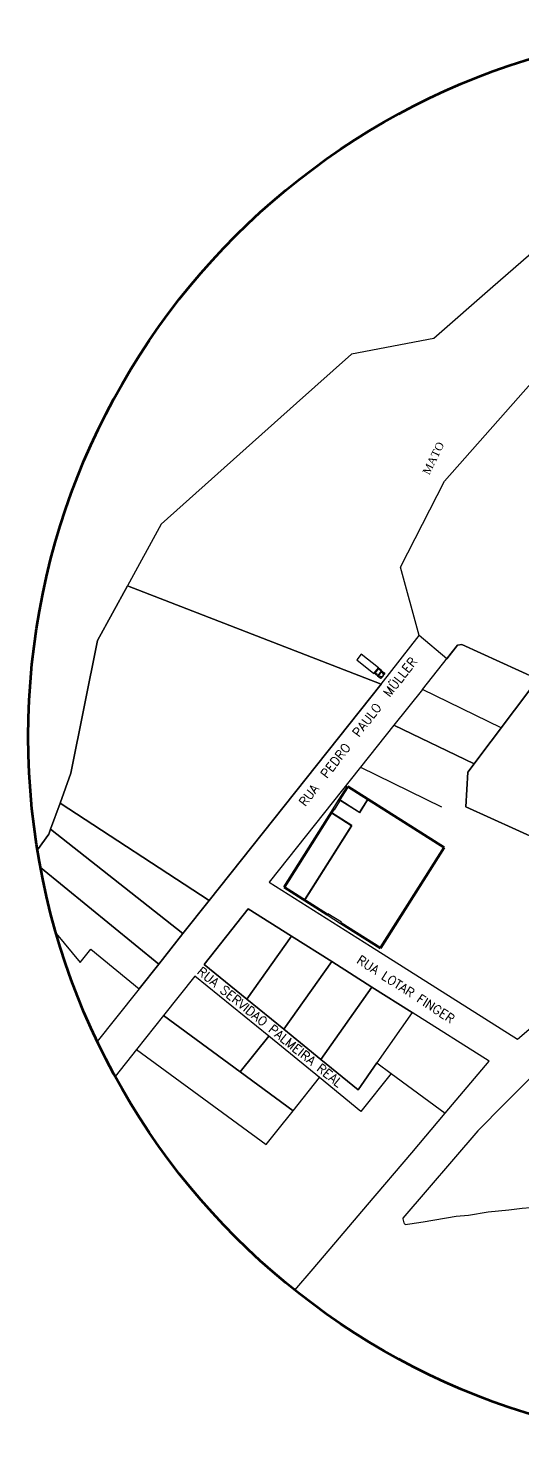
# Model space of a CAD drawing. Header units: metres. Extents: x 2113 to 5678, y -2764 to 956.
# Drawn here: x 5202.1 to 5368.2, y -24.1 to 451.8 of the extents above; entities that cross this region are included whole.
import ezdxf

# ---------------------------------------------------------------- set-up
doc = ezdxf.new("R2010")
doc.units = ezdxf.units.M
doc.header["$MEASUREMENT"] = 0
for name, color, linetype in [('ATUALIZADO', 4, 'Continuous'), ('Layout', 3, 'Continuous'), ('PAREDE', 7, 'Continuous'), ('TextoÁreas', 7, 'Continuous'), ('TXT_LOGRADOUROS_2000', 7, 'Continuous'), ('TXT_QUADRAFISCAL_5000', 7, 'Continuous')]:
    doc.layers.add(name, color=color, linetype=linetype)
doc.styles.add('ROMANS', font='romans.shx')
doc.styles.add('TimesNewRoman', font='times.ttf')

# ---------------------------------------------------------------- blocks, each defined once
blk = doc.blocks.new('CaminhaoBau_t')
for p, q in [((-2997, 1220), (-10363, 1220)), ((-10363, 1220), (-10363, -1218)), ((-2997, -1218), (-2997, 1220)), ((-2946, 914), (-2946, -914)), ((-2896, 1119), (-2896, 1017)), ((-1600, 1119), (-2896, 1119)), ((-2868, 889), (-2868, -876)), ((-1547, 1016), (-2845, 1016)), ((-2822, 821), (-2822, -808)), ((-2753, 958), (-2799, 958)), ((-2753, 866), (-2776, 866)), ((-2753, 958), (-2753, 866)), ((-1880, 965), (-2616, 965)), ((-2616, 864), (-2616, 965)), ((-1880, 864), (-2616, 864)), ((-1880, 864), (-1880, 965)), ((-1617, 1063), (-1829, 1016)), ((-1829, 864), (-1829, 965)), ((-1533, 965), (-1829, 965)), ((-1702, 864), (-1829, 864)), ((-1702, 864), (-1528, 941)), ((-1626, 864), (-1468, 931)), ((-1600, 1068), (-1600, 1119)), ((-1473, 1067), (-1583, 1067)), ((-1524, 1067), (-381, 1067)), ((-1524, 762), (-1524, -762)), ((-1270, 0), (-1524, 0)), ((-229, 559), (-1503, 1006)), ((-1428, 931), (-1301, 877)), ((-1270, -830), (-1270, 830)), ((-381, 1118), (-282, 1118)), ((-381, 1067), (-381, 1118)), ((-229, 559), (-229, 914)), ((-127, 406), (-229, 559)), ((-127, 406), (-127, -406)), ((-10363, -1218), (-2997, -1218)), ((-2896, -1116), (-2896, -1015)), ((-1600, -1116), (-2896, -1116)), ((-1547, -1016), (-2845, -1016)), ((-2753, -945), (-2799, -945)), ((-2753, -853), (-2776, -853)), ((-2753, -945), (-2753, -853)), ((-1880, -864), (-2616, -864)), ((-2616, -864), (-2616, -965)), ((-1880, -965), (-2616, -965)), ((-1880, -864), (-1880, -965)), ((-1829, -864), (-1829, -965)), ((-1702, -864), (-1829, -864)), ((-1533, -965), (-1829, -965)), ((-1617, -1063), (-1829, -1016)), ((-1702, -864), (-1528, -941)), ((-1626, -864), (-1468, -931)), ((-1600, -1066), (-1600, -1116)), ((-1473, -1067), (-1583, -1067)), ((-1524, -1067), (-381, -1067)), ((-229, -559), (-1503, -1006)), ((-1428, -931), (-1301, -877)), ((-381, -1067), (-381, -1118)), ((-381, -1118), (-282, -1118)), ((-127, -406), (-229, -559)), ((-229, -559), (-229, -914))]:
    blk.add_line(p, q)
for centre, radius, start, end in [((-2845, 914), 102, 90, 180), ((-2799, 889), 68.6, 90, 180), ((-2776, 821), 45.7, 90, 180), ((-1626, 762), 102, 0, 90), ((-1583, 914), 152, 90, 102.52881), ((-1547, 914), 102, 64.65382, 90), ((-1533, 952), 12.7, 293.96249, 90), ((-1448, 885), 50.8, 66.80141, 113.19859), ((-1321, 830), 50.8, 0, 66.80141), ((-381, 914), 152, 0, 90), ((-282, 914), 203, 9.89468, 90), ((-282, 914), 102, 9.89468, 80.89521), ((-5524, 0), 5423, 350.00897, 9.99103), ((-5524, 0), 5524, 350.10532, 9.89468), ((-2845, -914), 102, 180, 270), ((-2799, -876), 68.6, 180, 270), ((-2776, -808), 45.7, 180, 270), ((-1626, -762), 102, 270, 0), ((-1583, -914), 152, 257.47119, 270), ((-1547, -914), 102, 270, 295.34618), ((-1533, -952), 12.7, 270, 66.03751), ((-1448, -885), 50.8, 246.80141, 293.19859), ((-1321, -830), 50.8, 293.19859, 0), ((-381, -914), 152, 270, 0), ((-282, -914), 203, 270, 350.10532), ((-282, -914), 102, 279.10479, 350.10532)]:
    blk.add_arc(centre, radius, start, end)

msp = doc.modelspace()

# ---------------------------------------------------------------- linework, layer by layer
at = {"color": 1, "lineweight": 30, "flags": 128}
msp.add_lwpolyline([(5374.372, 178.79), (5349.109, 190.149), (5349.789, 201.895), (5373.343, 233.046), (5347.741, 244.794), (5346.336, 244.488), (5342.718, 239.94), (5333.478, 247.72), (5327.187, 270.7), (5341.998, 299.6), (5387.179, 350.763)], dxfattribs=at)
at = {"layer": 'ATUALIZADO'}
for p, q in [((5349.789, 201.895), (5349.109, 190.149)), ((5349.109, 190.149), (5374.372, 178.79))]:
    msp.add_line(p, q, dxfattribs=at)
msp.add_lwpolyline([(5334.553, 229.678), (5346.336, 244.488), (5347.741, 244.794), (5373.343, 233.046), (5349.789, 201.895), (5349.109, 190.149), (5374.372, 178.79)], dxfattribs=at)
at = {"layer": 'PAREDE'}
for p, q in [((5372.789, 377.639), (5358.247, 364.927)), ((5372.789, 377.639), (5358.247, 364.927)), ((5358.247, 364.927), (5338.394, 347.573)), ((5358.247, 364.927), (5338.394, 347.573)), ((5338.394, 347.573), (5310.732, 342.259)), ((5338.394, 347.573), (5310.732, 342.259)), ((5310.732, 342.259), (5292.193, 325.796)), ((5310.732, 342.259), (5292.193, 325.796)), ((5292.193, 325.796), (5246.724, 285.191)), ((5292.193, 325.796), (5246.724, 285.191)), ((5246.724, 285.191), (5235.356, 264.435)), ((5246.724, 285.191), (5235.356, 264.435)), ((5235.356, 264.435), (5320.639, 231.455)), ((5235.356, 264.435), (5320.639, 231.455)), ((5320.639, 231.455), (5333.459, 247.789)), ((5334.553, 229.678), (5324.97, 217.615)), ((5334.553, 229.678), (5324.97, 217.615)), ((5334.553, 229.678), (5324.97, 217.615)), ((5361.047, 216.783), (5334.553, 229.678)), ((5324.97, 217.615), (5313.766, 203.512)), ((5324.97, 217.615), (5313.766, 203.512)), ((5324.97, 217.615), (5351.873, 204.65)), ((5351.873, 204.65), (5324.97, 217.615)), ((5324.97, 217.615), (5351.873, 204.65)), ((5313.766, 203.512), (5283.049, 164.848)), ((5313.766, 203.512), (5340.963, 190.16)), ((5309.446, 196.774), (5306.776, 192.546)), ((5309.446, 196.774), (5306.776, 192.546)), ((5316.083, 192.582), (5309.446, 196.774)), ((5316.083, 192.582), (5309.446, 196.774)), ((5306.695, 192.419), (5306.589, 192.25)), ((5306.695, 192.419), (5306.589, 192.25)), ((5313.459, 188.147), (5306.695, 192.419)), ((5313.459, 188.147), (5306.695, 192.419)), ((5313.413, 188.354), (5306.776, 192.546)), ((5313.413, 188.354), (5306.776, 192.546)), ((5313.413, 188.354), (5316.083, 192.582)), ((5313.413, 188.354), (5316.083, 192.582)), ((5313.459, 188.147), (5316.209, 192.501)), ((5313.459, 188.147), (5316.209, 192.501)), ((5341.574, 176.481), (5316.209, 192.501)), ((5341.574, 176.481), (5316.209, 192.501)), ((5303.945, 188.065), (5288.245, 163.209)), ((5303.945, 188.065), (5288.245, 163.209)), ((5310.582, 183.873), (5303.945, 188.065)), ((5310.582, 183.873), (5303.945, 188.065)), ((5304.72, 189.291), (5304.025, 188.192)), ((5304.72, 189.291), (5304.025, 188.192)), ((5310.789, 183.92), (5304.025, 188.192)), ((5310.789, 183.92), (5304.025, 188.192)), ((5310.582, 183.873), (5294.882, 159.016)), ((5310.582, 183.873), (5294.882, 159.016)), ((5310.789, 183.92), (5295.009, 158.936)), ((5310.789, 183.92), (5295.009, 158.936)), ((5320.373, 142.916), (5341.574, 176.481)), ((5320.373, 142.916), (5341.574, 176.481)), ((5283.049, 164.848), (5317.066, 143.362)), ((5288.245, 163.209), (5294.882, 159.016)), ((5288.245, 163.209), (5294.882, 159.016)), ((5295.009, 158.936), (5302.618, 154.13)), ((5295.009, 158.936), (5302.618, 154.13)), ((5366.526, 112.121), (5414.89, 153.866)), ((5307.183, 151.246), (5320.373, 142.916)), ((5307.183, 151.246), (5320.373, 142.916)), ((5317.066, 143.362), (5366.526, 112.121))]:
    msp.add_line(p, q, dxfattribs=at)
at = {"layer": 'PAREDE', "lineweight": 80}
for p, q in [((5309.399, 196.981), (5306.462, 192.33)), ((5309.399, 196.981), (5306.462, 192.33)), ((5341.78, 176.527), (5309.399, 196.981)), ((5341.78, 176.527), (5309.399, 196.981)), ((5304.593, 189.371), (5288.038, 163.162)), ((5304.593, 189.371), (5288.038, 163.162)), ((5320.419, 142.709), (5341.78, 176.527)), ((5320.419, 142.709), (5341.78, 176.527)), ((5288.038, 163.162), (5302.538, 154.003)), ((5288.038, 163.162), (5302.538, 154.003)), ((5307.103, 151.12), (5320.419, 142.709)), ((5307.103, 151.12), (5320.419, 142.709))]:
    msp.add_line(p, q, dxfattribs=at)
at = {"layer": 'PAREDE'}
for points in [[(5205.126, 175.731), (5208.954, 181.013), (5209.543, 182.652), (5212.709, 191.473), (5216.311, 201.506), (5225.323, 246.118), (5235.356, 264.435), (5320.639, 231.455), (5262.854, 158.719), (5254.022, 147.602), (5245.898, 137.376), (5239.287, 129.054), (5231.386, 119.109), (5225.244, 111.378)], [(5205.126, 175.731), (5208.954, 181.013), (5209.543, 182.652), (5212.709, 191.473), (5216.311, 201.506), (5225.323, 246.118), (5235.356, 264.435), (5320.639, 231.455), (5262.854, 158.719), (5254.022, 147.602), (5245.898, 137.376), (5239.287, 129.054), (5231.386, 119.109), (5225.244, 111.378)], [(5206.155, 169.858), (5245.898, 137.376), (5254.022, 147.602), (5209.543, 182.652), (5208.954, 181.013), (5205.126, 175.731)], [(5206.155, 169.858), (5245.898, 137.376), (5254.022, 147.602), (5209.543, 182.652), (5208.954, 181.013), (5205.126, 175.731)], [(5211.456, 147.615), (5219.527, 137.942), (5223.049, 142.375), (5239.287, 129.054), (5245.898, 137.376), (5206.155, 169.858)], [(5211.456, 147.615), (5219.527, 137.942), (5223.049, 142.375), (5239.287, 129.054), (5245.898, 137.376), (5206.155, 169.858)], [(5291.657, 27.789), (5297.791, 34.99), (5306.616, 45.422), (5316.008, 56.474), (5330.922, 73.99), (5342.188, 87.28), (5357.009, 104.72), (5331.113, 121.077), (5317.567, 129.633), (5304.02, 138.189), (5290.474, 146.745), (5275.954, 155.917), (5261.143, 137.274), (5275.498, 125.581), (5287.932, 115.454), (5300.366, 105.326), (5312.905, 95.113), (5319.162, 104.189), (5323.995, 100.64), (5313.862, 87.885), (5299.905, 99.254), (5282.846, 113.148), (5258.032, 133.358), (5247.505, 120.107), (5238.448, 108.707), (5231.251, 99.635)], [(5291.657, 27.789), (5297.791, 34.99), (5306.616, 45.422), (5316.008, 56.474), (5330.922, 73.99), (5342.188, 87.28), (5357.009, 104.72), (5331.113, 121.077), (5317.567, 129.633), (5304.02, 138.189), (5290.474, 146.745), (5275.954, 155.917), (5261.143, 137.274), (5275.498, 125.581), (5287.932, 115.454), (5300.366, 105.326), (5312.905, 95.113), (5319.162, 104.189), (5323.995, 100.64), (5313.862, 87.885), (5299.905, 99.254), (5282.846, 113.148), (5258.032, 133.358), (5247.505, 120.107), (5238.448, 108.707), (5231.251, 99.635)], [(5378.838, 107.119), (5362.154, 90.372), (5353.176, 81.36), (5327.97, 51.992), (5327.989, 51.713), (5328.041, 51.286), (5328.191, 50.83), (5328.306, 50.457), (5328.447, 50.188), (5328.582, 49.976), (5328.752, 49.822), (5330.296, 50.036), (5334.813, 50.768), (5345.882, 52.654), (5350.034, 53.05), (5356.634, 54.082), (5363.62, 54.826), (5368.065, 55.3), (5370.851, 55.586)], [(5378.838, 107.119), (5362.154, 90.372), (5353.176, 81.36), (5327.97, 51.992), (5327.989, 51.713), (5328.041, 51.286), (5328.191, 50.83), (5328.306, 50.457), (5328.447, 50.188), (5328.582, 49.976), (5328.752, 49.822), (5330.296, 50.036), (5334.813, 50.768), (5345.882, 52.654), (5350.034, 53.05), (5356.634, 54.082), (5363.62, 54.826), (5368.065, 55.3), (5370.851, 55.586)]]:
    msp.add_lwpolyline(points, dxfattribs=at)
for points in [[(5212.709, 191.473), (5262.854, 158.719), (5320.639, 231.455), (5235.356, 264.435), (5225.323, 246.118), (5216.311, 201.506)], [(5212.709, 191.473), (5262.854, 158.719), (5320.639, 231.455), (5235.356, 264.435), (5225.323, 246.118), (5216.311, 201.506)], [(5209.543, 182.652), (5254.022, 147.602), (5262.854, 158.719), (5212.709, 191.473)], [(5209.543, 182.652), (5254.022, 147.602), (5262.854, 158.719), (5212.709, 191.473)], [(5306.79, 192.123), (5306.252, 192.463), (5304.383, 189.504), (5304.921, 189.164)], [(5306.79, 192.123), (5306.252, 192.463), (5304.383, 189.504), (5304.921, 189.164)], [(5290.474, 146.745), (5275.498, 125.581), (5261.143, 137.274), (5275.954, 155.917)], [(5290.474, 146.745), (5275.498, 125.581), (5261.143, 137.274), (5275.954, 155.917)], [(5302.451, 153.866), (5307.017, 150.983), (5307.284, 151.405), (5302.718, 154.289)], [(5302.451, 153.866), (5307.017, 150.983), (5307.284, 151.405), (5302.718, 154.289)], [(5304.02, 138.189), (5287.932, 115.454), (5275.498, 125.581), (5290.474, 146.745)], [(5304.02, 138.189), (5287.932, 115.454), (5275.498, 125.581), (5290.474, 146.745)], [(5317.567, 129.633), (5300.366, 105.326), (5287.932, 115.454), (5304.02, 138.189)], [(5317.567, 129.633), (5300.366, 105.326), (5287.932, 115.454), (5304.02, 138.189)], [(5247.505, 120.107), (5273.304, 101.137), (5282.846, 113.148), (5258.032, 133.358)], [(5247.505, 120.107), (5273.304, 101.137), (5282.846, 113.148), (5258.032, 133.358)], [(5331.113, 121.077), (5319.162, 104.189), (5312.905, 95.113), (5300.366, 105.326), (5317.567, 129.633)], [(5331.113, 121.077), (5319.162, 104.189), (5312.905, 95.113), (5300.366, 105.326), (5317.567, 129.633)], [(5238.448, 108.707), (5281.983, 76.695), (5285.597, 81.244), (5291.04, 88.096), (5273.304, 101.137), (5247.505, 120.107)], [(5238.448, 108.707), (5281.983, 76.695), (5285.597, 81.244), (5291.04, 88.096), (5273.304, 101.137), (5247.505, 120.107)], [(5319.162, 104.189), (5323.995, 100.64), (5342.188, 87.28), (5357.009, 104.72), (5331.113, 121.077)], [(5319.162, 104.189), (5323.995, 100.64), (5342.188, 87.28), (5357.009, 104.72), (5331.113, 121.077)], [(5282.846, 113.148), (5273.304, 101.137), (5291.04, 88.096), (5299.905, 99.254)], [(5282.846, 113.148), (5273.304, 101.137), (5291.04, 88.096), (5299.905, 99.254)]]:
    msp.add_lwpolyline(points, close=True, dxfattribs=at)
at = {"layer": 'TXT_QUADRAFISCAL_5000', "lineweight": 100}
msp.add_circle((5440.008, 213.836), 237.953, dxfattribs=at)
msp.add_circle((5440.008, 213.836), 237.953, dxfattribs=at)

# ---------------------------------------------------------------- block references
at = {"layer": 'Layout', "color": 1, "xscale": 0.001, "yscale": 0.001, "zscale": 0.001, "rotation": 321.5344994796426}
msp.add_blockref('CaminhaoBau_t', (5321.32, 234.144), dxfattribs=at)

# ---------------------------------------------------------------- texts
at = {"layer": 'TextoÁreas', "style": 'TimesNewRoman'}
msp.add_text('MATO', height=2.6219, rotation=63.8025, dxfattribs=at).set_placement((5336.795, 301.529))
at = {"layer": 'TXT_LOGRADOUROS_2000', "style": 'ROMANS'}
for s, rotation, p in [('RUA  PEDRO  PAULO  MÜLLER', 52.30053, (5295.125, 190.09)), ('RUA LOTAR FINGER', 327.07297, (5312.168, 137.977)), ('RUA LOTAR FINGER', 327.07297, (5312.168, 137.977)), ('RUA SERVIDAO PALMEIRA REAL', 321, (5258.53, 134.369)), ('RUA SERVIDAO PALMEIRA REAL', 321, (5258.53, 134.369))]:
    msp.add_text(s, height=3, rotation=rotation, dxfattribs=at).set_placement(p)

doc.saveas('drawing.dxf')
